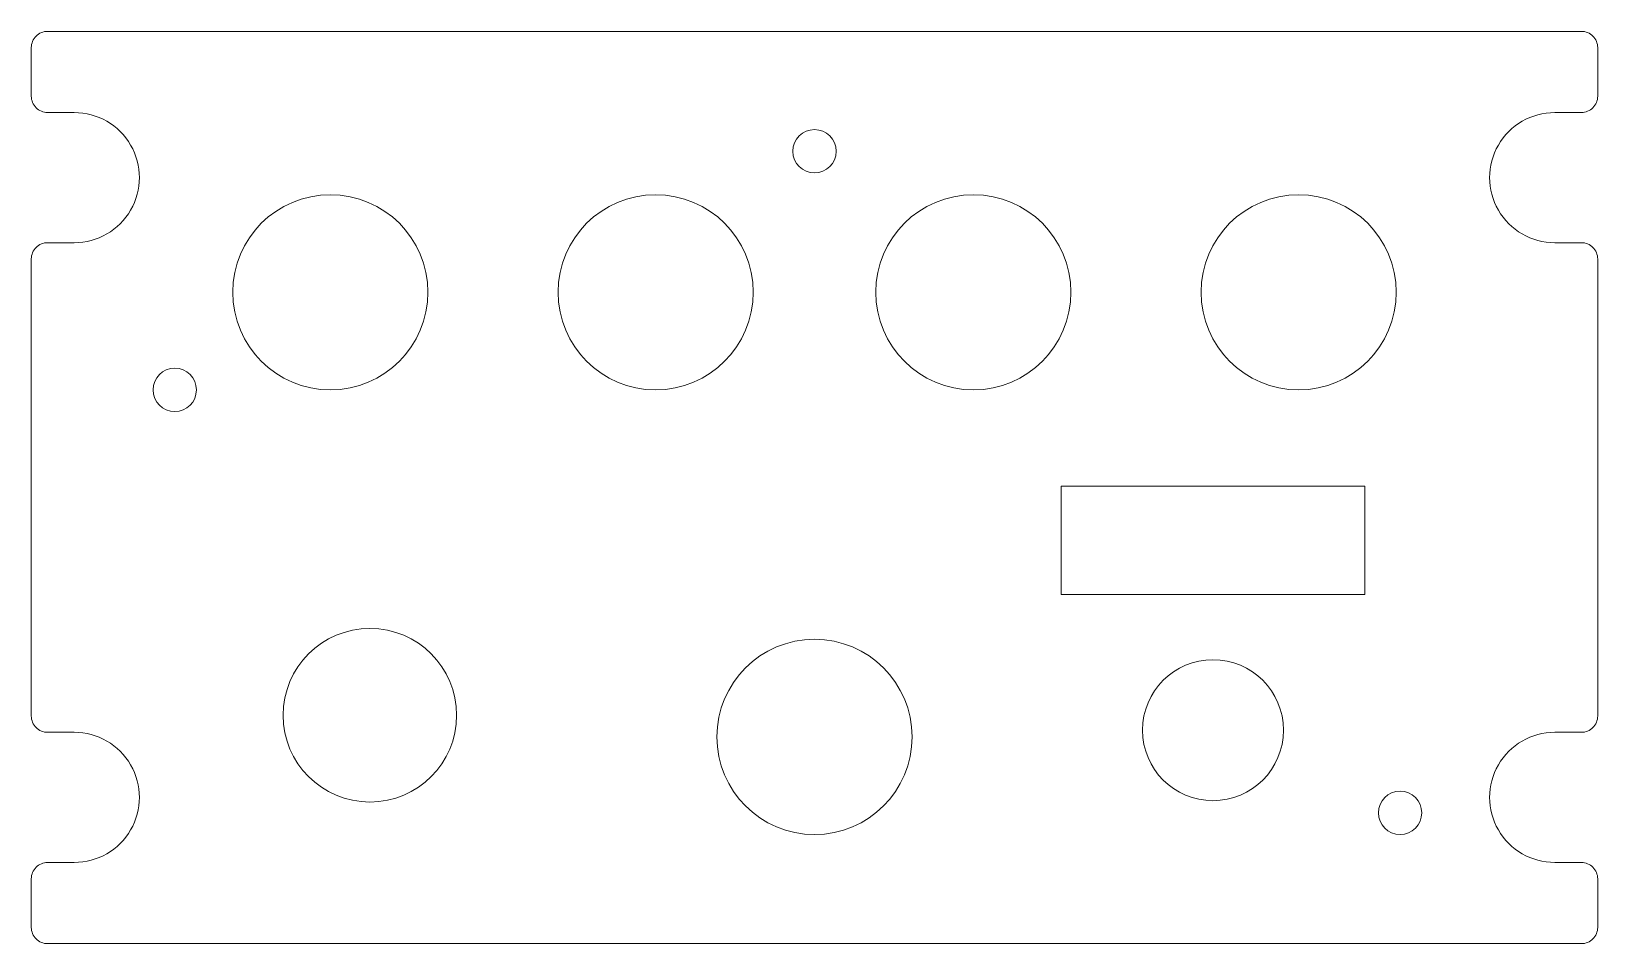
# Model space of a CAD drawing. Header units: millimetres. Extents: x -161 to 226, y -138 to 138.
# Drawn here: x -89.6 to 54.8, y -40.9 to 43.2 of the extents above; entities that cross this region are included whole.
import ezdxf

# ---------------------------------------------------------------- set-up
doc = ezdxf.new("R2010")
doc.units = ezdxf.units.MM
doc.header["$MEASUREMENT"] = 0

msp = doc.modelspace()

# ---------------------------------------------------------------- linework, layer by layer
at = {"color": 250, "lineweight": 9}
msp.add_lwpolyline([(5.3308, -8.6963), (33.3308, -8.6963), (33.3308, 1.3037), (5.3308, 1.3037), (5.3308, -8.6963)], close=True, dxfattribs=at)
for centre, major_axis, ratio in [((-17.4192, 32.1806), (0, 2), 1), ((-62.0692, 19.1806), (0, 9), 1), ((-32.0692, 19.1806), (0, 9), 1), ((-2.7692, 19.1806), (0, 9), 1), ((27.2308, 19.1806), (0, 9), 1), ((-76.4192, 10.1806), (0, 2), 1), ((-76.4192, 10.1806), (0, 2), 1), ((-58.4192, -19.8194), (0, 8), 1), ((-17.4192, -21.8194), (0, 9), 1), ((19.3307, -21.1963), (0, 6.5), 0.99998462), ((36.5808, -28.8194), (0, 2), 1)]:
    msp.add_ellipse(centre, major_axis=major_axis, ratio=ratio, dxfattribs=at)
msp.add_open_spline([(53.3058, 43.2431), (53.7039, 43.2428), (54.0856, 43.0844), (54.3669, 42.8028), (54.3669, 42.8028), (54.6482, 42.5211), (54.8061, 42.1412), (54.8058, 41.7431), (54.8058, 41.7431), (54.8058, 41.7431), (54.8058, 37.2556), (54.8058, 37.2556), (54.8058, 37.2556), (54.8056, 36.8575), (54.6472, 36.4758), (54.3655, 36.1945), (54.3655, 36.1945), (54.0839, 35.9132), (53.7039, 35.7553), (53.3058, 35.7556), (53.3058, 35.7556), (53.3058, 35.7556), (50.8433, 35.7556), (50.8433, 35.7556), (50.8433, 35.7556), (48.6997, 35.7556), (46.719, 34.612), (45.6472, 32.7556), (45.6472, 32.7556), (44.5754, 30.8992), (44.5754, 28.612), (45.6472, 26.7556), (45.6472, 26.7556), (46.719, 24.8992), (48.6997, 23.7556), (50.8433, 23.7556), (50.8433, 23.7556), (50.8433, 23.7556), (53.3058, 23.7556), (53.3058, 23.7556), (53.3058, 23.7556), (53.7039, 23.7553), (54.0856, 23.5969), (54.3669, 23.3153), (54.3669, 23.3153), (54.6482, 23.0336), (54.8061, 22.6537), (54.8058, 22.2556), (54.8058, 22.2556), (54.8058, 22.2556), (54.8058, -19.8944), (54.8058, -19.8944), (54.8058, -19.8944), (54.8056, -20.2925), (54.6472, -20.6742), (54.3655, -20.9555), (54.3655, -20.9555), (54.0839, -21.2368), (53.7039, -21.3947), (53.3058, -21.3944), (53.3058, -21.3944), (53.3058, -21.3944), (50.8433, -21.3944), (50.8433, -21.3944), (50.8433, -21.3944), (48.6997, -21.3944), (46.719, -22.538), (45.6472, -24.3944), (45.6472, -24.3944), (44.5754, -26.2508), (44.5754, -28.538), (45.6472, -30.3944), (45.6472, -30.3944), (46.719, -32.2508), (48.6997, -33.3944), (50.8433, -33.3944), (50.8433, -33.3944), (50.8433, -33.3944), (53.3058, -33.3944), (53.3058, -33.3944), (53.3058, -33.3944), (53.7039, -33.3947), (54.0856, -33.5531), (54.3669, -33.8347), (54.3669, -33.8347), (54.6482, -34.1164), (54.8061, -34.4963), (54.8058, -34.8944), (54.8058, -34.8944), (54.8058, -34.8944), (54.8058, -39.3819), (54.8058, -39.3819), (54.8058, -39.3819), (54.8056, -39.78), (54.6472, -40.1617), (54.3655, -40.443), (54.3655, -40.443), (54.0839, -40.7243), (53.7039, -40.8822), (53.3058, -40.8819), (53.3058, -40.8819), (53.3058, -40.8819), (-88.1442, -40.8819), (-88.1442, -40.8819), (-88.1442, -40.8819), (-88.5422, -40.8817), (-88.9239, -40.7233), (-89.2052, -40.4416), (-89.2052, -40.4416), (-89.4865, -40.16), (-89.6444, -39.78), (-89.6442, -39.3819), (-89.6442, -39.3819), (-89.6442, -39.3819), (-89.6442, -34.8944), (-89.6442, -34.8944), (-89.6442, -34.8944), (-89.6439, -34.4963), (-89.4855, -34.1147), (-89.2039, -33.8334), (-89.2039, -33.8334), (-88.9222, -33.5521), (-88.5422, -33.3942), (-88.1442, -33.3944), (-88.1442, -33.3944), (-88.1442, -33.3944), (-85.6817, -33.3944), (-85.6817, -33.3944), (-85.6817, -33.3944), (-83.5381, -33.3944), (-81.5573, -32.2508), (-80.4855, -30.3944), (-80.4855, -30.3944), (-79.4137, -28.538), (-79.4137, -26.2508), (-80.4855, -24.3944), (-80.4855, -24.3944), (-81.5573, -22.538), (-83.5381, -21.3944), (-85.6817, -21.3944), (-85.6817, -21.3944), (-85.6817, -21.3944), (-88.1442, -21.3944), (-88.1442, -21.3944), (-88.1442, -21.3944), (-88.5422, -21.3942), (-88.9239, -21.2358), (-89.2052, -20.9541), (-89.2052, -20.9541), (-89.4865, -20.6725), (-89.6444, -20.2925), (-89.6442, -19.8944), (-89.6442, -19.8944), (-89.6442, -19.8944), (-89.6442, 22.2556), (-89.6442, 22.2556), (-89.6442, 22.2556), (-89.6439, 22.6537), (-89.4855, 23.0353), (-89.2039, 23.3166), (-89.2039, 23.3166), (-88.9222, 23.5979), (-88.5422, 23.7558), (-88.1442, 23.7556), (-88.1442, 23.7556), (-88.1442, 23.7556), (-85.6817, 23.7556), (-85.6817, 23.7556), (-85.6817, 23.7556), (-83.5381, 23.7556), (-81.5573, 24.8992), (-80.4855, 26.7556), (-80.4855, 26.7556), (-79.4137, 28.612), (-79.4137, 30.8992), (-80.4855, 32.7556), (-80.4855, 32.7556), (-81.5573, 34.612), (-83.5381, 35.7556), (-85.6817, 35.7556), (-85.6817, 35.7556), (-85.6817, 35.7556), (-88.1442, 35.7556), (-88.1442, 35.7556), (-88.1442, 35.7556), (-88.5422, 35.7558), (-88.9239, 35.9142), (-89.2052, 36.1959), (-89.2052, 36.1959), (-89.4865, 36.4775), (-89.6444, 36.8575), (-89.6442, 37.2556), (-89.6442, 37.2556), (-89.6442, 37.2556), (-89.6442, 41.7431), (-89.6442, 41.7431), (-89.6442, 41.7431), (-89.6439, 42.1412), (-89.4855, 42.5228), (-89.2039, 42.8041), (-89.2039, 42.8041), (-88.9222, 43.0854), (-88.5422, 43.2433), (-88.1442, 43.2431), (-88.1442, 43.2431), (-88.1442, 43.2431), (53.3058, 43.2431), (53.3058, 43.2431)], degree=3, knots=[0, 0, 0, 0, 0.01886792, 0.01886792, 0.01886792, 0.01886792, 0.03773585, 0.03773585, 0.03773585, 0.03773585, 0.05660377, 0.05660377, 0.05660377, 0.05660377, 0.0754717, 0.0754717, 0.0754717, 0.0754717, 0.09433962, 0.09433962, 0.09433962, 0.09433962, 0.11320755, 0.11320755, 0.11320755, 0.11320755, 0.13207547, 0.13207547, 0.13207547, 0.13207547, 0.1509434, 0.1509434, 0.1509434, 0.1509434, 0.16981132, 0.16981132, 0.16981132, 0.16981132, 0.18867925, 0.18867925, 0.18867925, 0.18867925, 0.20754717, 0.20754717, 0.20754717, 0.20754717, 0.22641509, 0.22641509, 0.22641509, 0.22641509, 0.24528302, 0.24528302, 0.24528302, 0.24528302, 0.26415094, 0.26415094, 0.26415094, 0.26415094, 0.28301887, 0.28301887, 0.28301887, 0.28301887, 0.30188679, 0.30188679, 0.30188679, 0.30188679, 0.32075472, 0.32075472, 0.32075472, 0.32075472, 0.33962264, 0.33962264, 0.33962264, 0.33962264, 0.35849057, 0.35849057, 0.35849057, 0.35849057, 0.37735849, 0.37735849, 0.37735849, 0.37735849, 0.39622642, 0.39622642, 0.39622642, 0.39622642, 0.41509434, 0.41509434, 0.41509434, 0.41509434, 0.43396226, 0.43396226, 0.43396226, 0.43396226, 0.45283019, 0.45283019, 0.45283019, 0.45283019, 0.47169811, 0.47169811, 0.47169811, 0.47169811, 0.49056604, 0.49056604, 0.49056604, 0.49056604, 0.50943396, 0.50943396, 0.50943396, 0.50943396, 0.52830189, 0.52830189, 0.52830189, 0.52830189, 0.54716981, 0.54716981, 0.54716981, 0.54716981, 0.56603774, 0.56603774, 0.56603774, 0.56603774, 0.58490566, 0.58490566, 0.58490566, 0.58490566, 0.60377358, 0.60377358, 0.60377358, 0.60377358, 0.62264151, 0.62264151, 0.62264151, 0.62264151, 0.64150943, 0.64150943, 0.64150943, 0.64150943, 0.66037736, 0.66037736, 0.66037736, 0.66037736, 0.67924528, 0.67924528, 0.67924528, 0.67924528, 0.69811321, 0.69811321, 0.69811321, 0.69811321, 0.71698113, 0.71698113, 0.71698113, 0.71698113, 0.73584906, 0.73584906, 0.73584906, 0.73584906, 0.75471698, 0.75471698, 0.75471698, 0.75471698, 0.77358491, 0.77358491, 0.77358491, 0.77358491, 0.79245283, 0.79245283, 0.79245283, 0.79245283, 0.81132075, 0.81132075, 0.81132075, 0.81132075, 0.83018868, 0.83018868, 0.83018868, 0.83018868, 0.8490566, 0.8490566, 0.8490566, 0.8490566, 0.86792453, 0.86792453, 0.86792453, 0.86792453, 0.88679245, 0.88679245, 0.88679245, 0.88679245, 0.90566038, 0.90566038, 0.90566038, 0.90566038, 0.9245283, 0.9245283, 0.9245283, 0.9245283, 0.94339623, 0.94339623, 0.94339623, 0.94339623, 0.96226415, 0.96226415, 0.96226415, 0.96226415, 1, 1, 1, 1], dxfattribs=at)

doc.saveas('drawing.dxf')
